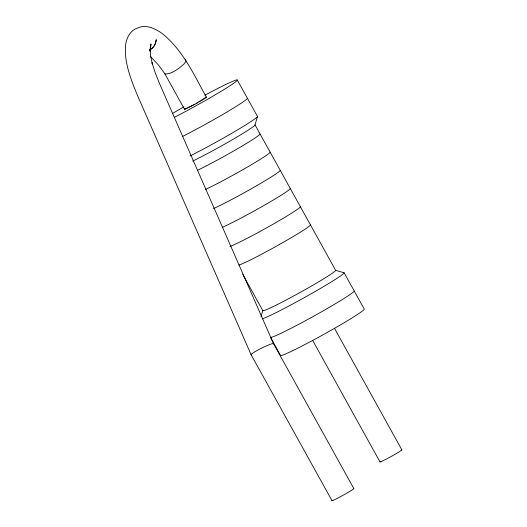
<?xml version="1.0" encoding="UTF-8"?>
<svg xmlns="http://www.w3.org/2000/svg" width="527" height="527" viewBox="0 0 527 527"><rect width="100%" height="100%" fill="white"/><g stroke="black" fill="none" stroke-linecap="round" stroke-linejoin="round"><path stroke-width="0.79" d="M192.842 161.018A41.626 2.18 -29 0 0 232.532 139.635A41.626 2.18 -29 0 0 255.042 124.906L257.479 116.434L237.328 80.078M261.03 316.734L262.808 310.568L242.73 274.356M150.347 56.363L158.245 64.788L164.694 73.497L184.516 109.247L184.885 108.845M331.997 500.65L251.129 354.763L136.717 93.707C130.801 78.905 124.556 63.233 125.433 47.008C125.755 39.327 129.761 30.322 137.672 28.017C146.131 23.965 155.564 28.715 162.468 33.741C182.876 50.249 194.002 74.709 206.367 97.179L195.431 103.964L184.516 109.247M184.779 108.957L184.806 109.234M205.761 97.745L205.214 98.134M206.103 97.462L206.077 97.185M204.529 98.602L203.659 99.155M202.678 99.768L201.545 100.453M200.332 101.171L199.015 101.935M197.651 102.712L196.242 103.503M194.825 104.293L193.416 105.057M192.039 105.795L190.728 106.48M189.483 107.119L188.356 107.686M187.335 108.18L186.472 108.582M185.741 108.905L185.194 109.115M205.682 97.311L205.141 97.521L206.367 97.179M255.042 124.906L335.653 270.338L344.138 272.775L364.295 309.132A47.871 2.503 -29 0 1 322.379 335.146A47.871 2.503 -29 0 1 280.522 355.402L270.443 337.221A47.871 2.503 -29 0 0 312.3 316.964A47.871 2.503 -29 0 0 354.216 290.957M334.526 328.387L401.857 449.847M312.676 340.455L380 461.916M353.848 488.582L273.487 343.604L159.609 83.76L155.221 72.785L152.033 62.68L152.474 64.61L150.656 56.125L150.136 49.116L149.918 51.205L150.603 46.91A12.444 11.515 18.7 0 0 150.92 43.932L150.617 46.791A12.49 11.166 8.6 0 1 150.149 48.181M290.311 188.534A41.626 2.18 -29 0 1 263.289 205.859A41.626 2.18 -29 0 1 222.328 227.321M300.383 206.709A41.626 2.18 -29 0 1 270.575 225.622A41.626 2.18 -29 0 1 229.95 246.504M280.232 170.353A41.626 2.18 -29 0 1 254.357 187.032A41.626 2.18 -29 0 1 213.507 208.587M270.153 152.178A41.626 2.18 -29 0 1 245.984 167.869A41.626 2.18 -29 0 1 205.563 189.43M260.081 133.996A41.626 2.18 -29 0 1 237.572 148.726A41.626 2.18 -29 0 1 197.882 170.109M257.479 116.434A47.871 2.503 -29 0 1 234.093 131.921A47.871 2.503 -29 0 1 190.069 155.933M247.4 98.259A47.871 2.503 -29 0 1 225.24 113.022A47.871 2.503 -29 0 1 182.23 136.631M204.898 95.196A47.871 2.503 -29 0 1 234.403 82.746A47.871 2.503 -29 0 1 174.47 117.271M172.375 113.555A47.871 2.503 -29 0 1 183.93 106.816M335.653 270.338A41.626 2.18 -29 0 1 299.204 292.959A41.626 2.18 -29 0 1 262.808 310.568M344.138 272.775A47.871 2.503 -29 0 1 308.591 295.239A47.871 2.503 -29 0 1 262.294 318.835M310.462 224.891A41.626 2.18 -29 0 1 278.77 244.864A41.626 2.18 -29 0 1 238.85 265.088M401.488 449.86A12.49 0.652 -29 0 1 390.922 456.632A12.49 0.652 -29 0 1 380.375 461.52M353.479 488.595A12.49 0.652 -29 0 1 342.912 495.367A12.49 0.652 -29 0 1 332.366 500.248M273.348 344.039A12.786 1.278 -26.4 0 0 269.541 344.572L264.284 346.832A12.358 1.238 -26.4 0 0 253.731 352.464L251.267 354.328A12.786 1.278 -26.4 0 0 251.754 354.816M149.787 50.078A12.444 11.785 -89.7 0 0 156.242 39.637L155.584 42.786A12.49 11.568 -75.5 0 1 150.228 49.624M185.194 59.656A13.017 3.281 -32.6 0 1 183.653 64.287C178.534 68.787 172.441 73.701 165.379 74.05A13.017 3.281 -32.6 0 1 164.694 73.49"/></g></svg>
